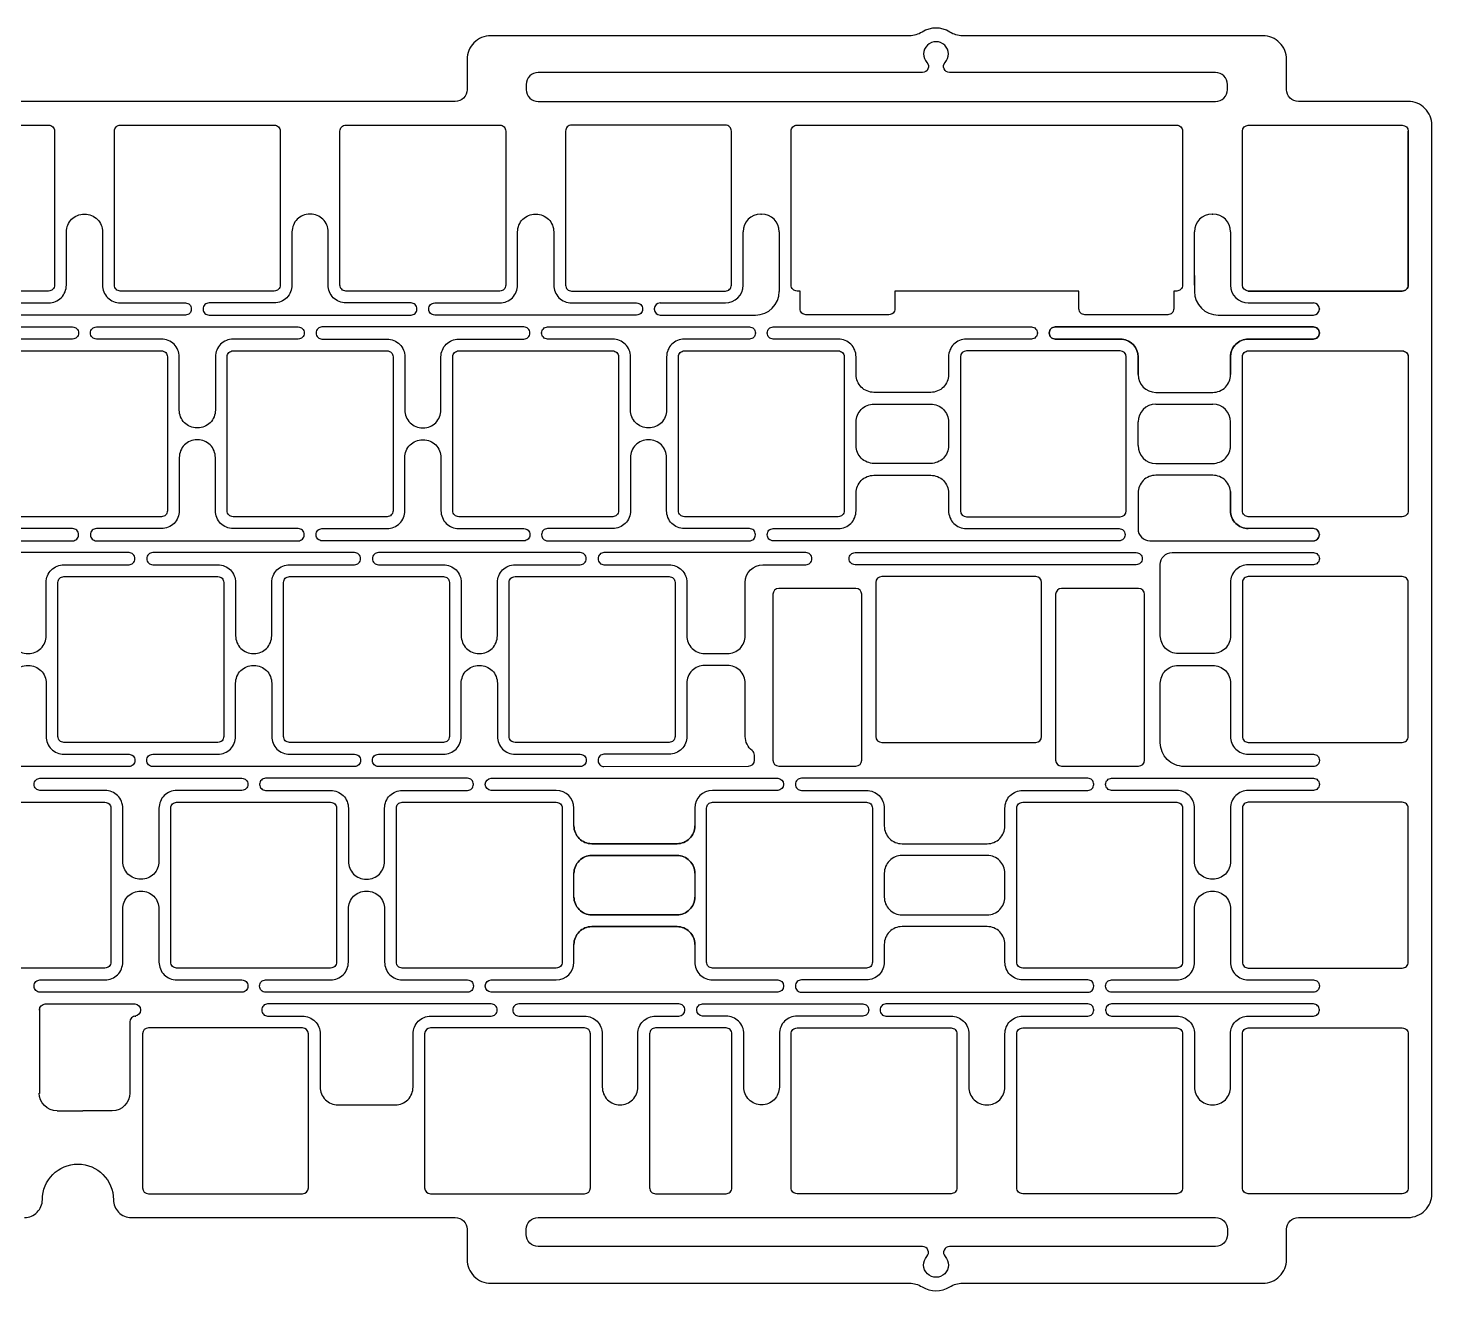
# Model space of a CAD drawing. Header units: millimetres. Extents: x -47 to 257, y -95 to 12.
# Drawn here: x 138.5 to 257, y -94.8 to 11.8 of the extents above; entities that cross this region are included whole.
import ezdxf

# ---------------------------------------------------------------- set-up
doc = ezdxf.new("R2010")
doc.units = ezdxf.units.MM
doc.layers.get('0').update_dxf_attribs({"linetype": 'CONTINUOUS'})

msp = doc.modelspace()

# ---------------------------------------------------------------- linework, layer by layer
for p, q in [((241.5, 3.62), (254.5, 3.62)), ((241, -9.88), (241, 3.12)), ((200.34, -3.88), (200.39, -3.88)), ((238.45, -3.88), (238.5, -3.88)), ((198.84, -9.88), (198.84, -5.38)), ((201.89, -5.38), (201.89, -9.88)), ((236.95, -9.88), (236.95, -5.38)), ((240, -5.38), (240, -9.88)), ((201.89, -9.2), (201.89, -10.41)), ((236.95, -9.08), (236.95, -10.41)), ((191.84, -11.38), (197.34, -11.38)), ((241.5, -11.38), (247, -11.38)), ((191.34, -11.88), (191.34, -11.91)), ((191.84, -12.41), (199.89, -12.41)), ((238.95, -12.41), (247, -12.41)), ((247.5, -11.88), (247.5, -11.91)), ((217.19, -15.93), (217.19, -28.93)), ((230.69, -15.43), (217.69, -15.43)), ((231.19, -28.93), (231.19, -15.93)), ((232.19, -17.43), (232.19, -15.93)), ((240, -17.43), (240, -15.93)), ((241.5, -15.43), (254.5, -15.43)), ((255, -15.93), (255, -28.93)), ((233.69, -18.93), (238.5, -18.93)), ((233.69, -19.93), (238.5, -19.93)), ((232.19, -23.43), (232.19, -21.43)), ((240, -23.43), (240, -21.43)), ((239.98, -23.43), (239.98, -23.68)), ((233.69, -24.93), (238.5, -24.93)), ((240, -27.29), (240, -28.93)), ((240, -27.43), (240, -28.93)), ((217.69, -29.43), (230.69, -29.43)), ((247, -30.43), (241.5, -30.43)), ((247.5, -30.93), (247.5, -30.96)), ((208.36, -35.48), (201.86, -35.48)), ((210.05, -34.98), (210.05, -47.98)), ((223.55, -34.48), (210.55, -34.48)), ((224.05, -47.98), (224.05, -34.98)), ((232.23, -35.48), (225.73, -35.48)), ((201.36, -35.98), (201.36, -49.98)), ((208.86, -49.98), (208.86, -35.98)), ((225.23, -35.98), (225.23, -49.98)), ((232.73, -49.98), (232.73, -35.98)), ((210.55, -48.48), (223.55, -48.48)), ((201.86, -50.48), (208.36, -50.48)), ((225.73, -50.48), (232.23, -50.48)), ((177.07, -52.03), (177.07, -52.01)), ((177.57, -51.51), (201.76, -51.51)), ((202.26, -52.01), (202.26, -52.03)), ((183.06, -52.53), (177.57, -52.53)), ((201.76, -52.53), (196.26, -52.53)), ((184.56, -55.53), (184.56, -54.03)), ((194.76, -54.03), (194.76, -55.53)), ((184.56, -61.53), (184.56, -59.53)), ((194.76, -59.53), (194.76, -61.53)), ((184.56, -67.03), (184.56, -65.53)), ((194.76, -65.53), (194.76, -67.03)), ((177.57, -68.53), (183.06, -68.53)), ((196.26, -68.53), (201.76, -68.53)), ((177.07, -69.06), (177.07, -69.03)), ((201.76, -69.56), (177.57, -69.56)), ((202.26, -69.03), (202.26, -69.06)), ((139.42, -70.88), (139.42, -78.11)), ((139.42, -71.08), (139.42, -71.06)), ((139.92, -70.56), (147.47, -70.56)), ((147.97, -71.06), (147.97, -71.08)), ((147.06, -72.08), (147.06, -78.08)), ((147.47, -71.58), (147.56, -71.58)), ((148.13, -73.08), (148.13, -86.08)), ((161.63, -72.58), (148.63, -72.58)), ((162.13, -86.08), (162.13, -73.08)), ((171.95, -73.08), (171.95, -86.08)), ((185.45, -72.58), (172.45, -72.58)), ((185.95, -86.08), (185.95, -73.08)), ((140.91, -79.58), (143.1, -79.58)), ((145.56, -79.58), (143.1, -79.58)), ((148.63, -86.58), (161.63, -86.58)), ((172.45, -86.58), (185.45, -86.58))]:
    msp.add_line(p, q)
msp.add_lwpolyline([(138.17, -88.58, 0.414214), (139.67, -87.08, -1), (145.67, -87.08, 0.414214), (147.17, -88.58), (174.53, -88.58, -0.414214), (175.53, -89.58), (175.53, -92.13, 0.414214), (177.53, -94.13), (212.88, -94.13, -0.141887), (213.95, -94.44, 0.289605), (216.3, -94.44, -0.141887), (217.37, -94.13), (242.73, -94.13, 0.414214), (244.73, -92.13), (244.73, -89.58, -0.414214), (245.73, -88.58), (255, -88.58, 0.414214), (257, -86.58), (257, 3.62, 0.414214), (255, 5.62), (245.73, 5.62, -0.414214), (244.73, 6.62), (244.73, 9.17, 0.414214), (242.73, 11.17), (217.37, 11.17, -0.141887), (216.3, 11.48, 0.289605), (213.95, 11.48, -0.141887), (212.88, 11.17), (177.53, 11.17, 0.414214), (175.53, 9.17), (175.53, 6.62, -0.414214), (174.53, 5.62), (136.73, 5.62, -0.414214)], format="xyb")
for points in [[(181.53, 8.07, 0.414214), (180.53, 7.07), (180.53, 6.62, 0.414214), (181.53, 5.62), (238.73, 5.62, 0.414214), (239.73, 6.62), (239.73, 7.07, 0.414214), (238.73, 8.07), (216.27, 8.07, -0.653399), (215.9, 8.91, 2.280351), (214.36, 8.91, -0.653399), (213.99, 8.07)], [(127.2, -10.38, -0.414214), (126.7, -9.88), (126.7, 3.12, -0.414214), (127.2, 3.62), (140.2, 3.62, -0.414214), (140.7, 3.12), (140.7, -9.88, -0.414214), (140.2, -10.38)], [(159.25, 3.62, -0.414214), (159.75, 3.12), (159.75, -9.88, -0.414214), (159.25, -10.38), (146.25, -10.38, -0.414214), (145.75, -9.88), (145.75, 3.12, -0.414214), (146.25, 3.62)], [(178.8, 3.12), (178.8, -9.88, -0.414214), (178.3, -10.38), (165.3, -10.38, -0.414214), (164.8, -9.88), (164.8, 3.12, -0.414214), (165.3, 3.62), (178.3, 3.62, -0.414214)], [(184.35, -10.38), (197.35, -10.38, 0.414214), (197.85, -9.88), (197.85, 3.12, 0.414214), (197.35, 3.62), (184.35, 3.62, 0.414214), (183.85, 3.12), (183.85, -9.88, 0.414214)], [(235.2, -11.88, -0.414214), (234.7, -12.38), (227.7, -12.38, -0.414214), (227.2, -11.88), (227.2, -10.38), (211.65, -10.38), (211.65, -11.88, -0.414214), (211.15, -12.38), (204.15, -12.38, -0.414214), (203.65, -11.88), (203.65, -10.38), (203.4, -10.38, -0.414214), (202.9, -9.88), (202.9, 3.12, -0.414214), (203.4, 3.62), (235.45, 3.62, -0.414214), (235.95, 3.12), (235.95, -9.88, -0.414214), (235.45, -10.38), (235.2, -10.38)], [(143.25, -3.88, -0.414214), (144.75, -5.38), (144.75, -9.88, 0.414214), (146.25, -11.38), (151.75, -11.38, -0.414214), (152.25, -11.88), (152.25, -11.91, -0.414214), (151.75, -12.41), (134.7, -12.41, -0.414214), (134.2, -11.91), (134.2, -11.88, -0.414214), (134.7, -11.38), (140.2, -11.38, 0.414214), (141.7, -9.88), (141.7, -5.38, -0.414214), (143.2, -3.88)], [(165.3, -11.38, -0.414214), (163.8, -9.88), (163.8, -5.38, 0.414214), (162.3, -3.88), (162.25, -3.88, 0.414214), (160.75, -5.38), (160.75, -9.88, -0.414214), (159.25, -11.38), (153.75, -11.38, 0.414214), (153.25, -11.88), (153.25, -11.91, 0.414214), (153.75, -12.41), (170.8, -12.41, 0.414214), (171.3, -11.91), (171.3, -11.88, 0.414214), (170.8, -11.38)], [(179.8, -5.38, -0.414214), (181.3, -3.88), (181.35, -3.88, -0.414214), (182.85, -5.38), (182.85, -9.88, 0.414214), (184.35, -11.38), (189.85, -11.38, -0.414214), (190.35, -11.88), (190.35, -11.91, -0.414214), (189.85, -12.41), (172.8, -12.41, -0.414214), (172.3, -11.91), (172.3, -11.88, -0.414214), (172.8, -11.38), (178.3, -11.38, 0.414214), (179.8, -9.88)], [(255, -9.88, -0.414214), (254.5, -10.38, 0.414214)], [(133.68, -21.93, -0.414214), (132.18, -20.43), (132.18, -15.93, 0.414214), (130.68, -14.43), (125.18, -14.43, -0.414214), (124.68, -13.93), (124.68, -13.91, -0.414214), (125.18, -13.41), (142.23, -13.41, -0.414214), (142.73, -13.91), (142.73, -13.93, -0.414214), (142.23, -14.43), (136.73, -14.43, 0.414214), (135.23, -15.93), (135.23, -20.43, -0.414214), (133.73, -21.93)], [(143.73, -13.91, -0.414214), (144.23, -13.41), (161.28, -13.41, -0.414214), (161.78, -13.91), (161.78, -13.93, -0.414214), (161.28, -14.43), (155.78, -14.43, 0.414214), (154.28, -15.93), (154.28, -20.43, -0.414214), (152.78, -21.93), (152.73, -21.93, -0.414214), (151.23, -20.43), (151.23, -15.93, 0.414214), (149.73, -14.43), (144.23, -14.43, -0.414214), (143.73, -13.93)], [(180.33, -14.43, 0.414214), (180.83, -13.93), (180.83, -13.91, 0.414214), (180.33, -13.41), (163.28, -13.41, 0.414214), (162.78, -13.91), (162.78, -13.93, 0.414214), (163.28, -14.43), (168.78, -14.43, -0.414214), (170.28, -15.93), (170.28, -20.43, 0.414214), (171.78, -21.93), (171.83, -21.93, 0.414214), (173.33, -20.43), (173.33, -15.93, -0.414214), (174.83, -14.43)], [(182.33, -14.43, -0.414214), (181.83, -13.93), (181.83, -13.91, -0.414214), (182.33, -13.41), (199.38, -13.41, -0.414214), (199.88, -13.91), (199.88, -13.93, -0.414214), (199.38, -14.43), (193.88, -14.43, 0.414214), (192.38, -15.93), (192.38, -20.43, -0.414214), (190.88, -21.93), (190.83, -21.93, -0.414214), (189.33, -20.43), (189.33, -15.93, 0.414214), (187.83, -14.43)], [(223.19, -13.41, -0.414214), (223.69, -13.91), (223.69, -13.93, -0.414214), (223.19, -14.43), (217.69, -14.43, 0.414214), (216.19, -15.93), (216.19, -17.43, -0.414214), (214.69, -18.93), (209.88, -18.93, -0.414214), (208.38, -17.43), (208.38, -15.93, 0.414214), (206.88, -14.43), (201.38, -14.43, -0.414214), (200.88, -13.93), (200.88, -13.91, -0.414214), (201.38, -13.41)], [(225.19, -13.41, 0.414214), (224.69, -13.91, -0.414214), (225.19, -13.41), (247, -13.41)], [(225.19, -14.43, -0.414214), (224.69, -13.93, 0.414214)], [(247.5, -13.93, -0.414214), (247, -14.43), (241.5, -14.43, 0.414214), (240, -15.93), (240, -17.43), (240, -15.93, -0.414214), (241.5, -14.43), (247, -14.43, 0.414214)], [(247, -13.41, -0.414214), (247.5, -13.91), (247.5, -13.93), (247.5, -13.91, 0.414214)], [(232.19, -15.93, 0.381534), (230.86, -14.44, -0.381534)], [(136.73, -15.43), (149.73, -15.43, -0.414214), (150.23, -15.93), (150.23, -28.93, -0.414214), (149.73, -29.43), (136.73, -29.43, -0.414214), (136.23, -28.93), (136.23, -15.93, -0.414214)], [(155.28, -28.93), (155.28, -15.93, -0.414214), (155.78, -15.43), (168.78, -15.43, -0.414214), (169.28, -15.93), (169.28, -28.93, -0.414214), (168.78, -29.43), (155.78, -29.43, -0.414214)], [(187.83, -29.43), (174.83, -29.43, -0.414214), (174.33, -28.93), (174.33, -15.93, -0.414214), (174.83, -15.43), (187.83, -15.43, -0.414214), (188.33, -15.93), (188.33, -28.93, -0.414214)], [(193.38, -28.93), (193.38, -15.93, -0.414214), (193.88, -15.43), (206.88, -15.43, -0.414214), (207.38, -15.93), (207.38, -28.93, -0.414214), (206.88, -29.43), (193.88, -29.43, -0.414214)], [(241, -28.93), (241, -15.93, -0.414214), (241.5, -15.43), (254.5, -15.43, -0.414214), (255, -15.93), (255, -28.93, -0.414214), (254.5, -29.43), (241.5, -29.43, -0.414214)], [(209.88, -24.93, -0.414214), (208.38, -23.43), (208.38, -21.43, -0.414214), (209.88, -19.93), (214.69, -19.93, -0.414214), (216.19, -21.43), (216.19, -23.43, -0.414214), (214.69, -24.93)], [(125.18, -31.46), (142.23, -31.46, 0.414214), (142.73, -30.96), (142.73, -30.93, 0.414214), (142.23, -30.43), (136.73, -30.43, -0.414214), (135.23, -28.93), (135.23, -24.43, 0.414214), (133.73, -22.93), (133.68, -22.93, 0.414214), (132.18, -24.43), (132.18, -28.93, -0.414214), (130.68, -30.43), (125.18, -30.43, 0.414214), (124.68, -30.93), (124.68, -30.96, 0.414214)], [(143.73, -30.96, 0.414214), (144.23, -31.46), (161.28, -31.46, 0.414214), (161.78, -30.96), (161.78, -30.93, 0.414214), (161.28, -30.43), (155.78, -30.43, -0.414214), (154.28, -28.93), (154.28, -24.43, 0.414214), (152.78, -22.93), (152.73, -22.93, 0.414214), (151.23, -24.43), (151.23, -28.93, -0.414214), (149.73, -30.43), (144.23, -30.43, 0.414214), (143.73, -30.93)], [(163.28, -31.46, -0.414214), (162.78, -30.96), (162.78, -30.93, -0.414214), (163.28, -30.43), (168.78, -30.43, 0.414214), (170.28, -28.93), (170.28, -24.43, -0.414214), (171.78, -22.93), (171.83, -22.93, -0.414214), (173.33, -24.43), (173.33, -28.93, 0.414214), (174.83, -30.43), (180.33, -30.43, -0.414214), (180.83, -30.93), (180.83, -30.96, -0.414214), (180.33, -31.46)], [(182.33, -31.46), (199.38, -31.46, 0.414214), (199.88, -30.96), (199.88, -30.93, 0.414214), (199.38, -30.43), (193.88, -30.43, -0.414214), (192.38, -28.93), (192.38, -24.43, 0.414214), (190.88, -22.93), (190.83, -22.93, 0.414214), (189.33, -24.43), (189.33, -28.93, -0.414214), (187.83, -30.43), (182.33, -30.43, 0.414214), (181.83, -30.93), (181.83, -30.96, 0.414214)], [(200.88, -30.96), (200.88, -30.93, -0.414214), (201.38, -30.43), (206.88, -30.43, 0.414214), (208.38, -28.93), (208.38, -27.43, -0.414214), (209.88, -25.93), (214.69, -25.93, -0.414214), (216.19, -27.43), (216.19, -28.93, 0.414214), (217.69, -30.43), (230.59, -30.43, -0.414214), (231.09, -30.93), (231.09, -30.96, -0.414214), (230.59, -31.46), (201.38, -31.46, -0.414214)], [(233.69, -25.93, 0.414226), (232.19, -27.43), (232.19, -30.46, 0.414214), (233.19, -31.46), (247, -31.46, 0.414214), (247.5, -30.96), (247.5, -30.93, 0.414214), (247, -30.43), (241.5, -30.43, -0.414214), (240, -28.93), (240, -27.43, 0.414214), (238.5, -25.93)], [(240, -28.93, 0.414214), (241.5, -30.43, -0.414214)], [(136.94, -34.98), (136.94, -39.48, 0.414214), (138.44, -40.98), (138.49, -40.98, 0.414214), (139.99, -39.48), (139.99, -34.98, -0.414214), (141.49, -33.48), (146.99, -33.48, 0.414214), (147.49, -32.98), (147.49, -32.96, 0.414214), (146.99, -32.46), (129.94, -32.46, 0.414214), (129.44, -32.96), (129.44, -32.98, 0.414214), (129.94, -33.48), (135.44, -33.48, -0.414214)], [(148.99, -32.46, 0.414214), (148.49, -32.96), (148.49, -32.98, 0.414214), (148.99, -33.48), (154.49, -33.48, -0.414214), (155.99, -34.98), (155.99, -39.48, 0.414214), (157.49, -40.98), (157.54, -40.98, 0.414214), (159.04, -39.48), (159.04, -34.98, -0.414214), (160.54, -33.48), (166.04, -33.48, 0.414214), (166.54, -32.98), (166.54, -32.96, 0.414214), (166.04, -32.46)], [(185.09, -32.46), (168.04, -32.46, 0.414214), (167.54, -32.96), (167.54, -32.98, 0.414214), (168.04, -33.48), (173.54, -33.48, -0.414214), (175.04, -34.98), (175.04, -39.48, 0.414214), (176.54, -40.98), (176.59, -40.98, 0.414214), (178.09, -39.48), (178.09, -34.98, -0.414214), (179.59, -33.48), (185.09, -33.48, 0.414214), (185.59, -32.98), (185.59, -32.96, 0.414214)], [(204.14, -32.46), (187.09, -32.46, 0.414214), (186.59, -32.96), (186.59, -32.98, 0.414214), (187.09, -33.48), (192.59, -33.48, -0.414214), (194.09, -34.98), (194.09, -39.48, 0.414214), (195.59, -40.98), (197.52, -40.98, 0.414214), (199.02, -39.48), (199.02, -34.98, -0.414201), (200.52, -33.48), (204.14, -33.48, 0.414214), (204.64, -32.98), (204.64, -32.96, 0.414214)], [(232.04, -33.48), (208.29, -33.48, -0.414214), (207.79, -32.98), (207.79, -32.96, -0.414214), (208.29, -32.46), (232.04, -32.46, -0.414214), (232.54, -32.96), (232.54, -32.98, -0.414214)], [(235.07, -32.46), (247, -32.46, -0.414214), (247.5, -32.96), (247.5, -32.98, -0.414214), (247, -33.48), (241.5, -33.48, 0.414214), (240, -34.98), (240, -39.48, -0.414214), (238.5, -40.98), (235.57, -40.98, -0.414214), (234.07, -39.48), (234.07, -33.46, -0.414214)], [(141.49, -34.48), (154.49, -34.48, -0.414214), (154.99, -34.98), (154.99, -47.98, -0.414214), (154.49, -48.48), (141.49, -48.48, -0.414214), (140.99, -47.98), (140.99, -34.98, -0.414214)], [(160.04, -47.98), (160.04, -34.98, -0.414214), (160.54, -34.48), (173.54, -34.48, -0.414214), (174.04, -34.98), (174.04, -47.98, -0.414214), (173.54, -48.48), (160.54, -48.48, -0.414214)], [(192.59, -48.48), (179.59, -48.48, -0.414214), (179.09, -47.98), (179.09, -34.98, -0.414214), (179.59, -34.48), (192.59, -34.48, -0.414214), (193.09, -34.98), (193.09, -47.98, -0.414214)], [(241, -34.98), (241, -47.98, 0.414214), (241.5, -48.48), (254.5, -48.48, 0.414214), (255, -47.98), (255, -34.98, 0.414214), (254.5, -34.48), (241.5, -34.48, 0.414214)], [(136.94, -43.48, -0.414214), (138.44, -41.98), (138.49, -41.98, -0.414214), (139.99, -43.48), (139.99, -47.98, 0.414214), (141.49, -49.48), (146.99, -49.48, -0.414214), (147.49, -49.98), (147.49, -50.01, -0.414214), (146.99, -50.51), (129.94, -50.51, -0.414214), (129.44, -50.01), (129.44, -49.98, -0.414214), (129.94, -49.48), (135.44, -49.48, 0.414214), (136.94, -47.98)], [(159.04, -43.48), (159.04, -47.98, 0.414214), (160.54, -49.48), (166.04, -49.48, -0.414214), (166.54, -49.98), (166.54, -50.01, -0.414214), (166.04, -50.51), (148.99, -50.51, -0.414214), (148.49, -50.01), (148.49, -49.98, -0.414214), (148.99, -49.48), (154.49, -49.48, 0.414214), (155.99, -47.98), (155.99, -43.48, -0.414214), (157.49, -41.98), (157.54, -41.98, -0.414214)], [(185.09, -49.48, -0.414214), (185.59, -49.98), (185.59, -50.01, -0.414214), (185.09, -50.51), (168.04, -50.51, -0.414214), (167.54, -50.01), (167.54, -49.98, -0.414214), (168.04, -49.48), (173.54, -49.48, 0.414214), (175.04, -47.98), (175.04, -43.48, -0.414214), (176.54, -41.98), (176.59, -41.98, -0.414214), (178.09, -43.48), (178.09, -47.98, 0.414214), (179.59, -49.48)], [(192.59, -49.48), (187.09, -49.48, 0.414214), (186.59, -49.98), (186.59, -50.01, 0.414854), (187.09, -50.51), (199.3, -50.48, 0.413574), (199.8, -49.98), (199.8, -49.56, 0.231881), (199.6, -49.17, -0.231881), (199.02, -47.98), (199.02, -43.48, 0.414214), (197.52, -41.98), (195.59, -41.98, 0.414214), (194.09, -43.48), (194.09, -47.98, -0.414214)], [(238.5, -41.98, -0.414214), (240, -43.48), (240, -47.98, 0.414214), (241.5, -49.48), (247, -49.48, -0.414214), (247.5, -49.98), (247.5, -50.01, -0.414214), (247, -50.51), (236.07, -50.51, -0.414214), (234.07, -48.51), (234.07, -43.48, -0.414214), (235.57, -41.98)], [(139.47, -51.51), (156.52, -51.51, -0.414214), (157.02, -52.01), (157.02, -52.03, -0.414214), (156.52, -52.53), (151.02, -52.53, 0.414214), (149.52, -54.03), (149.52, -58.53, -0.414214), (148.02, -60.03), (147.96, -60.03, -0.414214), (146.46, -58.53), (146.46, -54.03, 0.414214), (144.96, -52.53), (139.47, -52.53, -0.414214), (138.97, -52.03), (138.97, -52.01, -0.414214)], [(158.52, -51.51, 0.414214), (158.02, -52.01), (158.02, -52.03, 0.414214), (158.52, -52.53), (164.01, -52.53, -0.414214), (165.51, -54.03), (165.51, -58.53, 0.414214), (167.01, -60.03), (167.07, -60.03, 0.414214), (168.57, -58.53), (168.57, -54.03, -0.414214), (170.07, -52.53), (175.57, -52.53, 0.414214), (176.07, -52.03), (176.07, -52.01, 0.414214), (175.57, -51.51)], [(220.95, -55.53), (220.95, -54.03, -0.414214), (222.45, -52.53), (227.95, -52.53, 0.414214), (228.45, -52.03), (228.45, -52.01, 0.414214), (227.95, -51.51), (203.76, -51.51, 0.414214), (203.26, -52.01), (203.26, -52.03, 0.414214), (203.76, -52.53), (209.26, -52.53, -0.414214), (210.76, -54.03), (210.76, -55.53, 0.414214), (212.26, -57.03), (219.45, -57.03, 0.414214)], [(229.95, -51.51), (247, -51.51, -0.414214), (247.5, -52.01), (247.5, -52.03, -0.414214), (247, -52.53), (241.5, -52.53, 0.414214), (240, -54.03), (240, -58.53, -0.414214), (238.5, -60.03), (238.45, -60.03, -0.414214), (236.95, -58.53), (236.95, -54.03, 0.414214), (235.45, -52.53), (229.95, -52.53, -0.414214), (229.45, -52.03), (229.45, -52.01, -0.414214)], [(145.46, -67.03, -0.414214), (144.96, -67.53), (131.96, -67.53, -0.414214), (131.46, -67.03), (131.46, -54.03, -0.414214), (131.96, -53.53), (144.96, -53.53, -0.414214), (145.46, -54.03)], [(164.01, -67.53), (151.01, -67.53, -0.414214), (150.51, -67.03), (150.51, -54.03, -0.414214), (151.01, -53.53), (164.01, -53.53, -0.414214), (164.51, -54.03), (164.51, -67.03, -0.414214)], [(183.06, -67.53), (170.06, -67.53, -0.414214), (169.56, -67.03), (169.56, -54.03, -0.414214), (170.06, -53.53), (183.06, -53.53, -0.414214), (183.56, -54.03), (183.56, -67.03, -0.414214)], [(196.26, -53.53), (209.26, -53.53, -0.414214), (209.76, -54.03), (209.76, -67.03, -0.414214), (209.26, -67.53), (196.26, -67.53, -0.414214), (195.76, -67.03), (195.76, -54.03, -0.414214)], [(222.45, -53.53), (235.45, -53.53, -0.414214), (235.95, -54.03), (235.95, -67.03, -0.414214), (235.45, -67.53), (222.45, -67.53, -0.414214), (221.95, -67.03), (221.95, -54.03, -0.414214)], [(254.5, -53.53), (241.5, -53.53, 0.414214), (241, -54.03), (241, -67.03, 0.414214), (241.5, -67.53), (254.5, -67.53, 0.414214), (255, -67.03), (255, -54.03, 0.414214)], [(186.06, -57.03, -0.414214), (184.56, -55.53, 0.414214)], [(186.06, -57.03), (193.26, -57.03, 0.414214), (194.76, -55.53, -0.414214), (193.26, -57.03)], [(186.06, -58.03, 0.414214), (184.56, -59.53, -0.414214)], [(194.76, -59.53, 0.414214), (193.26, -58.03, -0.414214)], [(220.95, -61.53), (220.95, -59.53, 0.414214), (219.45, -58.03), (212.26, -58.03, 0.414214), (210.76, -59.53), (210.76, -61.53, 0.414214), (212.26, -63.03), (219.45, -63.03, 0.414214)], [(146.46, -67.03), (146.46, -62.53, -0.414214), (147.96, -61.03), (148.02, -61.03, -0.414214), (149.52, -62.53), (149.52, -67.03, 0.414214), (151.02, -68.53), (156.52, -68.53, -0.414214), (157.02, -69.03), (157.02, -69.06, -0.414214), (156.52, -69.56), (139.47, -69.56, -0.414214), (138.97, -69.06), (138.97, -69.03, -0.414214), (139.47, -68.53), (144.96, -68.53, 0.414214)], [(158.52, -69.56, -0.414214), (158.02, -69.06), (158.02, -69.03, -0.414214), (158.52, -68.53), (164.01, -68.53, 0.414214), (165.51, -67.03), (165.51, -62.53, -0.414214), (167.01, -61.03), (167.07, -61.03, -0.414214), (168.57, -62.53), (168.57, -67.03, 0.414214), (170.07, -68.53), (175.57, -68.53, -0.414214), (176.07, -69.03), (176.07, -69.06, -0.414214), (175.57, -69.56)], [(186.06, -63.03, -0.414214), (184.56, -61.53, 0.414214), (186.06, -63.03), (193.26, -63.03)], [(193.26, -63.03, 0.414214), (194.76, -61.53, -0.414214)], [(229.45, -69.03, -0.414214), (229.95, -68.53), (235.45, -68.53, 0.414214), (236.95, -67.03), (236.95, -62.53, -0.414214), (238.45, -61.03), (238.5, -61.03, -0.414214), (240, -62.53), (240, -67.03, 0.414214), (241.5, -68.53), (247, -68.53, -0.414214), (247.5, -69.03), (247.5, -69.06, -0.414214), (247, -69.56), (229.95, -69.56, -0.414214), (229.45, -69.06)], [(184.56, -65.53, -0.414214), (186.06, -64.03, 0.414214)], [(193.26, -64.03, -0.414214), (194.76, -65.53, 0.414214)], [(220.95, -67.03), (220.95, -65.53, 0.414214), (219.45, -64.03), (212.26, -64.03, 0.414214), (210.76, -65.53), (210.76, -67.03, -0.414214), (209.26, -68.53), (203.76, -68.53, 0.414214), (203.26, -69.03), (203.26, -69.06, 0.414214), (203.76, -69.56), (227.95, -69.56, 0.414214), (228.45, -69.06), (228.45, -69.03, 0.414214), (227.95, -68.53), (222.45, -68.53, -0.414409)], [(158.19, -71.06), (158.19, -71.08, 0.414214), (158.69, -71.58), (161.63, -71.58, -0.414214), (163.13, -73.08), (163.13, -77.58, 0.414214), (164.63, -79.08), (169.47, -79.08, 0.414214), (170.97, -77.58), (170.97, -73.08, -0.414214), (172.47, -71.58), (177.57, -71.58, 0.414214), (178.07, -71.08), (178.07, -71.06, 0.414214), (177.57, -70.56), (158.69, -70.56, 0.414214)], [(186.95, -73.08), (186.95, -77.58, 0.414214), (188.45, -79.08), (188.45, -79.08, 0.414214), (189.95, -77.58), (189.95, -73.08, -0.414214), (191.45, -71.58), (193.42, -71.58, 0.41416), (193.92, -71.08), (193.92, -71.06, 0.414214), (193.42, -70.56), (179.9, -70.56, 0.414214), (179.4, -71.06), (179.4, -71.08, 0.414214), (179.9, -71.58), (185.4, -71.58), (185.45, -71.58, -0.414214)], [(195.42, -71.58, -0.41416), (194.92, -71.08), (194.92, -71.06, -0.414214), (195.42, -70.56), (208.95, -70.56, -0.414214), (209.45, -71.06), (209.45, -71.08, -0.414214), (208.95, -71.58), (203.45, -71.58), (203.4, -71.58, 0.414214), (201.9, -73.08), (201.9, -77.58, -0.414214), (200.4, -79.08), (200.4, -79.08, -0.414214), (198.9, -77.58), (198.9, -73.08, 0.414214), (197.4, -71.58)], [(222.45, -71.58), (227.95, -71.58, 0.414214), (228.45, -71.08), (228.45, -71.06, 0.414214), (227.95, -70.56), (210.9, -70.56, 0.414214), (210.4, -71.06), (210.4, -71.08, 0.414214), (210.9, -71.58), (216.4, -71.58, -0.414214), (217.9, -73.08), (217.9, -77.58, 0.414214), (219.4, -79.08), (219.45, -79.08, 0.414214), (220.95, -77.58), (220.95, -73.08, -0.414214)], [(229.95, -71.58), (235.45, -71.58, -0.414214), (236.95, -73.08), (236.95, -77.58, 0.414214), (238.45, -79.08), (238.5, -79.08, 0.414214), (240, -77.58), (240, -73.08, -0.414214), (241.5, -71.58), (247, -71.58, 0.414214), (247.5, -71.08), (247.5, -71.06, 0.414214), (247, -70.56), (229.95, -70.56, 0.414214), (229.45, -71.06), (229.45, -71.08, 0.414214)], [(197.9, -86.08), (197.9, -73.08, 0.414214), (197.4, -72.58), (191.45, -72.58, 0.414214), (190.95, -73.08), (190.95, -86.08, 0.414214), (191.45, -86.58), (197.4, -86.58, 0.414214)], [(216.9, -73.08), (216.9, -86.08, -0.414214), (216.4, -86.58), (203.4, -86.58, -0.414214), (202.9, -86.08), (202.9, -73.08, -0.414214), (203.4, -72.58), (216.4, -72.58, -0.414214)], [(221.95, -73.08, -0.414214), (222.45, -72.58), (235.45, -72.58, -0.414214), (235.95, -73.08), (235.95, -86.08, -0.414214), (235.45, -86.58), (222.45, -86.58, -0.414214), (221.95, -86.08)], [(255, -73.08), (255, -86.08, -0.414214), (254.5, -86.58), (241.5, -86.58, -0.414214), (241, -86.08), (241, -73.08, -0.414214), (241.5, -72.58), (254.5, -72.58, -0.414214)], [(180.53, -90.03), (180.53, -89.58, -0.414214), (181.53, -88.58), (238.73, -88.58, -0.414214), (239.73, -89.58), (239.73, -90.03, -0.414214), (238.73, -91.03), (216.27, -91.03, 0.653399), (215.9, -91.87, -2.280351), (214.36, -91.87, 0.653399), (213.99, -91.03), (181.53, -91.03, -0.414214)]]:
    msp.add_lwpolyline(points, format="xyb", close=True)
for points in [[(255, 3.12), (255, -9.88)], [(254.5, -10.38), (241.5, -10.38)], [(224.69, -13.93), (224.69, -13.91)], [(225.19, -14.43), (230.86, -14.44)], [(232.19, -15.93), (232.19, -17.43)], [(186.06, -58.03), (193.26, -58.03)], [(186.06, -64.03), (193.26, -64.03)]]:
    msp.add_lwpolyline(points, close=True)
at = {"extrusion": (0, 0, -1)}
for centre, radius, start, end in [((-241.5, 3.12), 0.5, 0, 90), ((-254.5, 3.12), 0.5, 90, 180), ((-241.5, -9.88), 0.5, -90, 0), ((-254.5, -15.93), 0.5, 90, 180), ((-177.57, -52.01), 0.5, 0, 90), ((-177.57, -52.03), 0.5, -90, 0), ((-201.76, -52.01), 0.5, 90, 180), ((-201.76, -52.03), 0.5, 180, 270), ((-177.57, -69.03), 0.5, 0, 90), ((-201.76, -69.03), 0.5, 90, 180), ((-177.57, -69.06), 0.5, -90, 0), ((-201.76, -69.06), 0.5, 180, 270), ((-139.92, -71.06), 0.5, 0, 90), ((-147.47, -71.06), 0.5, 90, 180), ((-147.47, -71.08), 0.5, 180, 270), ((-140.91, -78.08), 1.5, -90, 0), ((-145.56, -78.08), 1.5, 180, 270)]:
    msp.add_arc(centre, radius, start, end, dxfattribs=at)
for centre, radius, start, end in [((200.34, -5.38), 1.5, 90, 180), ((200.39, -5.38), 1.5, 0, 90), ((238.45, -5.38), 1.5, 90, 180), ((238.5, -5.38), 1.5, 0, 90), ((197.34, -9.88), 1.5, -90, 0), ((199.89, -10.41), 2, -90, 0), ((238.95, -10.41), 2, 180, 270), ((241.5, -9.88), 1.5, 180, 270), ((191.84, -11.88), 0.5, 90, 180), ((247, -11.88), 0.5, 0, 90), ((191.84, -11.91), 0.5, 180, 270), ((247, -11.91), 0.5, -90, 0), ((230.69, -15.93), 1.5, 0, 83.5342), ((241.5, -15.93), 1.5, 90, 180), ((233.69, -17.43), 1.5, 180, 270), ((238.5, -17.43), 1.5, -90.1187, 0.0001), ((233.69, -21.43), 1.5, 90, 180), ((238.5, -21.43), 1.5, 0, 90), ((233.69, -23.43), 1.5, 180, 270), ((238.5, -23.43), 1.5, -90.1187, 0.0001), ((247, -30.93), 0.5, 0, 90), ((247, -30.96), 0.5, -90, 0), ((183.06, -54.03), 1.5, 0, 90), ((196.26, -54.03), 1.5, 90, 180), ((183.06, -67.03), 1.5, 270, 360), ((196.26, -67.03), 1.5, 180, 270.0382), ((147.56, -72.08), 0.5, 90, 180)]:
    msp.add_arc(centre, radius, start, end)
for points in [[(217.69, -15.43), (217.41, -15.43), (217.19, -15.65), (217.19, -15.93)], [(231.19, -15.93), (231.19, -15.65), (230.97, -15.43), (230.69, -15.43)], [(217.19, -28.93), (217.19, -29.21), (217.41, -29.43), (217.69, -29.43)], [(230.69, -29.43), (230.97, -29.43), (231.19, -29.21), (231.19, -28.93)], [(201.86, -35.48), (201.58, -35.48), (201.36, -35.7), (201.36, -35.98)], [(208.86, -35.98), (208.86, -35.7), (208.63, -35.48), (208.36, -35.48)], [(210.55, -34.48), (210.27, -34.48), (210.05, -34.7), (210.05, -34.98)], [(224.05, -34.98), (224.05, -34.7), (223.82, -34.48), (223.55, -34.48)], [(225.73, -35.48), (225.46, -35.48), (225.23, -35.7), (225.23, -35.98)], [(232.73, -35.98), (232.73, -35.7), (232.51, -35.48), (232.23, -35.48)], [(210.05, -47.98), (210.05, -48.26), (210.27, -48.48), (210.55, -48.48)], [(223.55, -48.48), (223.82, -48.48), (224.05, -48.26), (224.05, -47.98)], [(201.36, -49.98), (201.36, -50.26), (201.58, -50.48), (201.86, -50.48)], [(208.36, -50.48), (208.63, -50.48), (208.86, -50.26), (208.86, -49.98)], [(225.23, -49.98), (225.23, -50.26), (225.46, -50.48), (225.73, -50.48)], [(232.23, -50.48), (232.51, -50.48), (232.73, -50.26), (232.73, -49.98)], [(148.63, -72.58), (148.36, -72.58), (148.13, -72.8), (148.13, -73.08)], [(162.13, -73.08), (162.13, -72.8), (161.91, -72.58), (161.63, -72.58)], [(172.45, -72.58), (172.17, -72.58), (171.95, -72.8), (171.95, -73.08)], [(185.95, -73.08), (185.95, -72.8), (185.72, -72.58), (185.45, -72.58)], [(148.13, -86.08), (148.13, -86.36), (148.36, -86.58), (148.63, -86.58)], [(161.63, -86.58), (161.91, -86.58), (162.13, -86.36), (162.13, -86.08)], [(171.95, -86.08), (171.95, -86.36), (172.17, -86.58), (172.45, -86.58)], [(185.45, -86.58), (185.72, -86.58), (185.95, -86.36), (185.95, -86.08)]]:
    msp.add_open_spline(points, degree=3)

doc.saveas('drawing.dxf')
